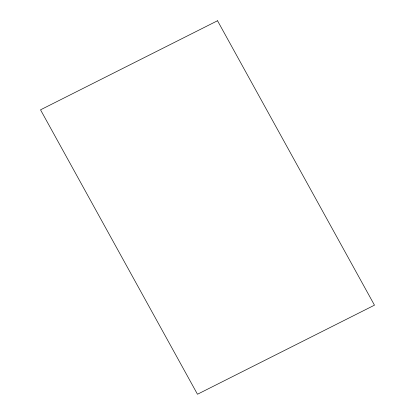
<?xml version="1.0" encoding="UTF-8"?>
<svg xmlns="http://www.w3.org/2000/svg" width="415" height="415" viewBox="0 0 415 415"><rect width="100%" height="100%" fill="white"/><g stroke="black" fill="none" stroke-linecap="round" stroke-linejoin="round"><path stroke-width="0.62" d="M217.522 20.75L40.53 109.83L197.478 394.25L374.47 305.17L217.522 20.75"/></g></svg>
